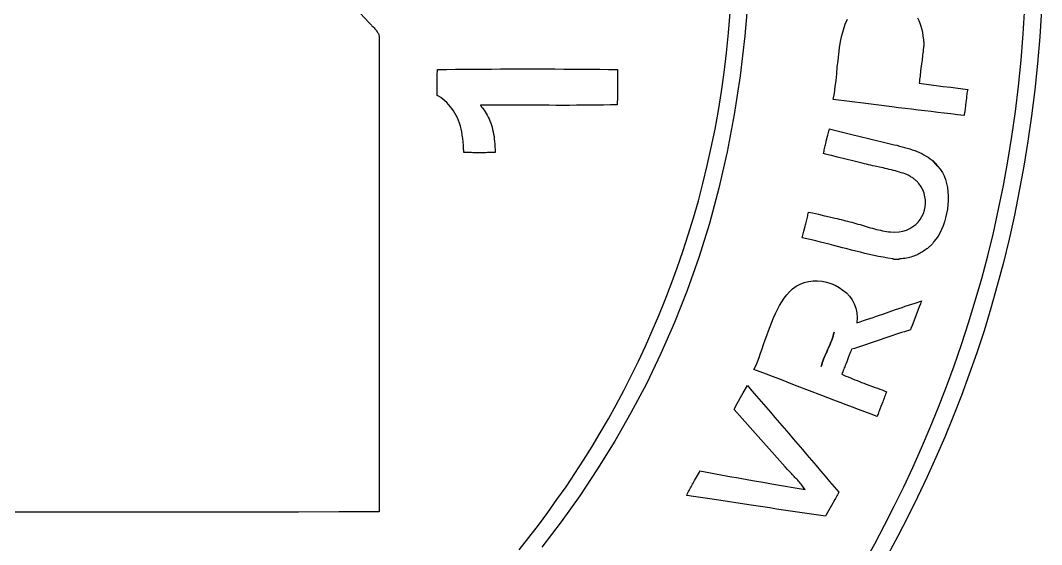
# Model space of a CAD drawing. Header units: metres. Extents: x -185 to 1201, y -340 to 309.
# Drawn here: x 896.98 to 909.97, y 57.62 to 64.29 of the extents above; entities that cross this region are included whole.
import ezdxf

# ---------------------------------------------------------------- set-up
doc = ezdxf.new("R2010")
doc.units = ezdxf.units.M

msp = doc.modelspace()

# ---------------------------------------------------------------- linework, layer by layer
for p, q in [((906.239, 64.6215), (906.196, 64.0963)), ((909.735, 64.1219), (909.755, 64.4634)), ((909.97, 64.4286), (909.947, 64.0827)), ((901.307, 64.3814), (901.413, 64.2649)), ((905.989, 64.134), (906.009, 64.392)), ((907.473, 64.2432), (907.501, 64.3071)), ((908.39, 64.3258), (908.407, 64.2923)), ((901.413, 64.2649), (901.445, 64.233)), ((901.445, 64.233), (901.453, 64.2241)), ((901.453, 64.2241), (901.462, 64.215)), ((901.462, 64.215), (901.471, 64.2057)), ((901.471, 64.2057), (901.479, 64.1962)), ((901.479, 64.1962), (901.488, 64.1867)), ((901.488, 64.1867), (901.496, 64.1771)), ((901.496, 64.1771), (901.504, 64.1676)), ((901.504, 64.1676), (901.511, 64.1581)), ((907.43, 64.1015), (907.449, 64.1744)), ((907.449, 64.1744), (907.473, 64.2432)), ((908.407, 64.2923), (908.423, 64.2566)), ((908.423, 64.2566), (908.435, 64.2188)), ((908.435, 64.2188), (908.446, 64.1789)), ((908.446, 64.1789), (908.455, 64.1368)), ((901.511, 64.1581), (901.518, 64.1487)), ((901.518, 64.1487), (901.525, 64.1395)), ((901.525, 64.1395), (901.53, 64.1304)), ((901.53, 64.1304), (901.535, 64.1217)), ((901.535, 64.1217), (901.539, 64.1133)), ((901.539, 64.1133), (901.542, 64.1052)), ((901.542, 64.1052), (901.544, 64.0976)), ((901.544, 64.0976), (901.544, 64.0904)), ((901.544, 64.0904), (901.544, 58.0363)), ((905.963, 63.8804), (905.989, 64.134)), ((906.196, 64.0963), (906.136, 63.5876)), ((907.414, 64.025), (907.43, 64.1015)), ((908.455, 64.1368), (908.461, 64.0925)), ((908.461, 64.0925), (908.466, 64.0462)), ((908.466, 64.0462), (908.467, 64.0429)), ((908.467, 64.0429), (908.468, 64.039)), ((908.468, 64.039), (908.469, 64.0346)), ((909.709, 63.7861), (909.735, 64.1219)), ((909.947, 64.0827), (909.918, 63.7424)), ((907.39, 63.8641), (907.401, 63.9456)), ((907.401, 63.9456), (907.414, 64.025)), ((908.464, 63.9205), (908.462, 63.8976)), ((908.466, 63.9437), (908.464, 63.9205)), ((908.467, 63.9484), (908.466, 63.9451)), ((908.466, 63.9451), (908.466, 63.9437)), ((908.468, 63.9523), (908.467, 63.9484)), ((908.469, 63.9566), (908.468, 63.9523)), ((908.469, 64.0346), (908.47, 64.0299)), ((908.47, 63.9614), (908.469, 63.9566)), ((908.47, 64.0299), (908.471, 64.0247)), ((908.471, 63.9666), (908.47, 63.9614)), ((908.471, 64.0247), (908.471, 64.0193)), ((908.471, 64.0193), (908.472, 64.0136)), ((908.472, 63.9777), (908.471, 63.972)), ((908.471, 63.972), (908.471, 63.9666)), ((908.472, 64.0136), (908.472, 64.0077)), ((908.472, 64.0077), (908.472, 64.0017)), ((908.472, 64.0017), (908.472, 63.9956)), ((908.472, 63.9956), (908.472, 63.9896)), ((908.472, 63.9896), (908.472, 63.9836)), ((908.472, 63.9836), (908.472, 63.9777)), ((905.933, 63.6309), (905.963, 63.8804)), ((907.372, 63.6969), (907.381, 63.7809)), ((907.381, 63.7809), (907.39, 63.8641)), ((908.45, 63.785), (908.447, 63.7628)), ((908.452, 63.8073), (908.45, 63.785)), ((908.455, 63.8297), (908.452, 63.8073)), ((908.457, 63.8522), (908.455, 63.8297)), ((908.46, 63.8748), (908.457, 63.8522)), ((908.462, 63.8976), (908.46, 63.8748)), ((909.676, 63.4561), (909.709, 63.7861)), ((902.285, 63.6376), (902.286, 63.653)), ((902.286, 63.653), (902.288, 63.668)), ((902.288, 63.668), (902.401, 63.6693)), ((902.401, 63.6693), (902.514, 63.6704)), ((902.514, 63.6704), (902.628, 63.6714)), ((902.628, 63.6714), (902.742, 63.6723)), ((902.742, 63.6723), (902.857, 63.673)), ((902.857, 63.673), (902.971, 63.6736)), ((902.971, 63.6736), (903.086, 63.6741)), ((903.086, 63.6741), (903.201, 63.6745)), ((903.201, 63.6745), (903.317, 63.6747)), ((903.317, 63.6747), (903.432, 63.6747)), ((903.432, 63.6747), (903.547, 63.6747)), ((903.547, 63.6747), (903.663, 63.6745)), ((903.663, 63.6745), (903.778, 63.6741)), ((903.778, 63.6741), (903.893, 63.6736)), ((903.893, 63.6736), (904.007, 63.673)), ((904.007, 63.673), (904.122, 63.6723)), ((904.122, 63.6723), (904.236, 63.6714)), ((904.236, 63.6714), (904.35, 63.6704)), ((904.35, 63.6704), (904.463, 63.6693)), ((904.463, 63.6693), (904.576, 63.668)), ((904.576, 63.668), (904.575, 63.6456)), ((907.364, 63.6125), (907.372, 63.6969)), ((908.432, 63.6517), (908.429, 63.6294)), ((908.444, 63.7405), (908.432, 63.6517)), ((908.447, 63.7628), (908.444, 63.7405)), ((909.918, 63.7424), (909.883, 63.4076)), ((902.28, 63.5398), (902.281, 63.5566)), ((902.28, 63.5228), (902.28, 63.5398)), ((902.281, 63.5058), (902.28, 63.5228)), ((902.281, 63.5732), (902.282, 63.5897)), ((902.281, 63.5566), (902.281, 63.5732)), ((902.282, 63.6059), (902.283, 63.6219)), ((902.282, 63.5897), (902.282, 63.6059)), ((902.283, 63.6219), (902.285, 63.6376)), ((904.575, 63.6456), (904.575, 63.6229)), ((904.575, 63.6229), (904.575, 63.6001)), ((904.575, 63.6001), (904.575, 63.5772)), ((904.575, 63.5772), (904.575, 63.5542)), ((904.575, 63.5542), (904.575, 63.5311)), ((904.575, 63.5311), (904.576, 63.4387)), ((905.898, 63.3856), (905.933, 63.6309)), ((906.136, 63.5876), (906.061, 63.095)), ((907.346, 63.4457), (907.356, 63.5286)), ((907.356, 63.5286), (907.364, 63.6125)), ((908.419, 63.5391), (908.416, 63.5162)), ((908.421, 63.5619), (908.419, 63.5391)), ((908.424, 63.5845), (908.421, 63.5619)), ((908.427, 63.607), (908.424, 63.5845)), ((908.429, 63.6294), (908.427, 63.607)), ((902.281, 63.4887), (902.281, 63.5058)), ((902.281, 63.4371), (902.281, 63.4887)), ((902.282, 63.4199), (902.281, 63.4371)), ((902.282, 63.4028), (902.282, 63.4199)), ((902.282, 63.3858), (902.282, 63.4028)), ((904.576, 63.4387), (904.577, 63.4158)), ((904.577, 63.4158), (904.577, 63.3929)), ((904.577, 63.3929), (904.577, 63.3702)), ((907.335, 63.3645), (907.346, 63.4457)), ((908.416, 63.5162), (908.414, 63.493)), ((908.414, 63.493), (908.444, 63.4885)), ((908.444, 63.4885), (908.474, 63.484)), ((908.474, 63.484), (908.505, 63.4797)), ((908.505, 63.4797), (908.535, 63.4756)), ((908.535, 63.4756), (908.566, 63.4715)), ((908.566, 63.4715), (908.597, 63.4675)), ((908.597, 63.4675), (908.628, 63.4637)), ((908.628, 63.4637), (908.658, 63.4598)), ((908.658, 63.4598), (908.689, 63.4561)), ((908.689, 63.4561), (908.72, 63.4524)), ((908.72, 63.4524), (908.814, 63.4413)), ((908.814, 63.4413), (908.876, 63.4339)), ((908.876, 63.4339), (908.906, 63.4302)), ((908.906, 63.4302), (908.937, 63.4263)), ((908.937, 63.4263), (908.968, 63.4225)), ((908.968, 63.4225), (908.999, 63.4185)), ((908.999, 63.4185), (909.03, 63.4145)), ((909.027, 63.3986), (909.024, 63.3826)), ((909.03, 63.4145), (909.027, 63.3986)), ((909.637, 63.1317), (909.676, 63.4561)), ((909.883, 63.4076), (909.843, 63.0782)), ((902.281, 63.3521), (902.282, 63.3689)), ((902.281, 63.3355), (902.281, 63.3521)), ((902.282, 63.3354), (902.281, 63.3355)), ((902.282, 63.3689), (902.282, 63.3858)), ((902.283, 63.3353), (902.282, 63.3354)), ((902.284, 63.3351), (902.283, 63.3353)), ((902.285, 63.3349), (902.284, 63.3351)), ((902.286, 63.3346), (902.285, 63.3349)), ((902.287, 63.3339), (902.286, 63.3346)), ((902.291, 63.3318), (902.287, 63.3339)), ((902.293, 63.331), (902.291, 63.3318)), ((902.294, 63.3307), (902.293, 63.331)), ((902.295, 63.3304), (902.294, 63.3307)), ((902.296, 63.3302), (902.295, 63.3304)), ((902.297, 63.33), (902.296, 63.3302)), ((902.298, 63.3299), (902.297, 63.33)), ((902.299, 63.3298), (902.298, 63.3299)), ((902.327, 63.3107), (902.299, 63.3298)), ((902.354, 63.2905), (902.327, 63.3107)), ((902.38, 63.269), (902.354, 63.2905)), ((902.404, 63.2462), (902.38, 63.269)), ((904.573, 63.2599), (904.572, 63.2387)), ((904.575, 63.2815), (904.573, 63.2599)), ((904.576, 63.3254), (904.575, 63.3033)), ((904.575, 63.3033), (904.575, 63.2815)), ((904.577, 63.3702), (904.576, 63.3477)), ((904.576, 63.3477), (904.576, 63.3254)), ((905.859, 63.1443), (905.898, 63.3856)), ((907.321, 63.2856), (907.335, 63.3645)), ((907.735, 63.2334), (907.321, 63.2856)), ((909.011, 63.2827), (909.003, 63.2147)), ((909.013, 63.2997), (909.011, 63.2827)), ((909.015, 63.3165), (909.013, 63.2997)), ((909.017, 63.3332), (909.015, 63.3165)), ((909.019, 63.3498), (909.017, 63.3332)), ((909.021, 63.3663), (909.019, 63.3498)), ((909.024, 63.3826), (909.021, 63.3663)), ((902.427, 63.2223), (902.404, 63.2462)), ((902.449, 63.197), (902.427, 63.2223)), ((902.47, 63.1705), (902.449, 63.197)), ((902.489, 63.1427), (902.47, 63.1705)), ((902.507, 63.1136), (902.489, 63.1427)), ((902.921, 63.2127), (902.834, 63.2122)), ((902.834, 63.2122), (902.835, 63.2101)), ((902.835, 63.2101), (902.836, 63.2079)), ((902.836, 63.2079), (902.837, 63.2058)), ((902.837, 63.2058), (902.838, 63.2037)), ((902.838, 63.2037), (902.839, 63.2016)), ((902.839, 63.2016), (902.84, 63.1996)), ((902.84, 63.1996), (902.841, 63.1976)), ((902.841, 63.1976), (902.842, 63.1957)), ((902.842, 63.1957), (902.844, 63.1938)), ((902.844, 63.1938), (902.845, 63.192)), ((902.845, 63.192), (902.847, 63.1902)), ((902.847, 63.1902), (902.848, 63.1885)), ((902.848, 63.1885), (902.85, 63.1869)), ((902.85, 63.1869), (902.851, 63.1853)), ((902.851, 63.1853), (902.853, 63.1838)), ((902.853, 63.1838), (902.855, 63.1824)), ((902.855, 63.1824), (902.857, 63.181)), ((902.857, 63.181), (902.859, 63.1797)), ((902.859, 63.1797), (902.861, 63.1785)), ((902.861, 63.1785), (902.863, 63.1774)), ((902.863, 63.1774), (902.863, 63.1718)), ((902.863, 63.1718), (902.878, 63.1515)), ((902.878, 63.1515), (902.893, 63.1304)), ((902.893, 63.1304), (902.907, 63.1085)), ((903.007, 63.213), (902.921, 63.2127)), ((903.095, 63.213), (903.007, 63.213)), ((903.182, 63.213), (903.095, 63.213)), ((903.269, 63.2129), (903.182, 63.213)), ((903.356, 63.2126), (903.269, 63.2129)), ((903.618, 63.2118), (903.356, 63.2126)), ((903.706, 63.2115), (903.618, 63.2118)), ((903.793, 63.2114), (903.706, 63.2115)), ((903.88, 63.2113), (903.793, 63.2114)), ((903.967, 63.2113), (903.88, 63.2113)), ((904.054, 63.2116), (903.967, 63.2113)), ((904.14, 63.212), (904.054, 63.2116)), ((904.227, 63.2126), (904.14, 63.212)), ((904.313, 63.2135), (904.227, 63.2126)), ((904.399, 63.2146), (904.313, 63.2135)), ((904.485, 63.2161), (904.399, 63.2146)), ((904.57, 63.2179), (904.485, 63.2161)), ((904.572, 63.2387), (904.57, 63.2179)), ((905.816, 62.907), (905.859, 63.1443)), ((907.901, 63.2126), (907.735, 63.2334)), ((908.067, 63.1919), (907.901, 63.2126)), ((908.15, 63.1817), (908.067, 63.1919)), ((908.233, 63.1714), (908.15, 63.1817)), ((908.316, 63.1612), (908.233, 63.1714)), ((908.4, 63.1511), (908.316, 63.1612)), ((908.483, 63.141), (908.4, 63.1511)), ((908.566, 63.131), (908.483, 63.141)), ((908.649, 63.121), (908.566, 63.131)), ((908.992, 63.1307), (908.989, 63.1143)), ((908.994, 63.1473), (908.992, 63.1307)), ((908.996, 63.164), (908.994, 63.1473)), ((908.999, 63.1808), (908.996, 63.164)), ((909.001, 63.1977), (908.999, 63.1808)), ((909.003, 63.2147), (909.001, 63.1977)), ((909.592, 62.8127), (909.637, 63.1317)), ((902.524, 63.0832), (902.507, 63.1136)), ((902.539, 63.0515), (902.524, 63.0832)), ((902.553, 63.0184), (902.539, 63.0515)), ((902.565, 62.9839), (902.553, 63.0184)), ((902.907, 63.1085), (902.92, 63.0857)), ((902.92, 63.0857), (902.932, 63.062)), ((902.932, 63.062), (902.943, 63.0376)), ((902.943, 63.0376), (902.953, 63.0123)), ((902.953, 63.0123), (902.963, 62.9863)), ((906.061, 63.095), (905.97, 62.6178)), ((908.733, 63.1111), (908.649, 63.121)), ((908.816, 63.1013), (908.733, 63.1111)), ((908.9, 63.0916), (908.816, 63.1013)), ((908.984, 63.0819), (908.9, 63.0916)), ((908.987, 63.098), (908.984, 63.0819)), ((908.989, 63.1143), (908.987, 63.098)), ((909.843, 63.0782), (909.796, 62.7541)), ((902.577, 62.9481), (902.565, 62.9839)), ((902.587, 62.9109), (902.577, 62.9481)), ((902.595, 62.8722), (902.587, 62.9109)), ((902.602, 62.8322), (902.595, 62.8722)), ((902.963, 62.9863), (902.972, 62.9594)), ((902.972, 62.9594), (902.98, 62.9317)), ((902.98, 62.9317), (902.987, 62.9033)), ((902.987, 62.9033), (902.994, 62.874)), ((902.994, 62.874), (903, 62.844)), ((905.769, 62.6736), (905.816, 62.907)), ((907.261, 62.8647), (907.264, 62.8805)), ((907.264, 62.8805), (907.268, 62.8965)), ((907.268, 62.8965), (907.271, 62.9126)), ((907.271, 62.9126), (907.304, 62.9041)), ((907.304, 62.9041), (907.338, 62.8956)), ((907.338, 62.8956), (907.371, 62.8872)), ((907.371, 62.8872), (907.405, 62.8788)), ((907.405, 62.8788), (907.439, 62.8705)), ((907.439, 62.8705), (907.507, 62.8538)), ((902.608, 62.7907), (902.602, 62.8322)), ((902.612, 62.7477), (902.608, 62.7907)), ((902.615, 62.7033), (902.612, 62.7477)), ((903, 62.844), (903.005, 62.8132)), ((903.005, 62.8132), (903.009, 62.7817)), ((903.009, 62.7817), (903.013, 62.7494)), ((903.013, 62.7494), (903.015, 62.7164)), ((907.224, 62.7252), (907.228, 62.7407)), ((907.228, 62.7407), (907.232, 62.7561)), ((907.232, 62.7561), (907.249, 62.8179)), ((907.249, 62.8179), (907.253, 62.8334)), ((907.253, 62.8334), (907.257, 62.849)), ((907.257, 62.849), (907.261, 62.8647)), ((907.507, 62.8538), (907.541, 62.8455)), ((907.541, 62.8455), (907.68, 62.8122)), ((907.68, 62.8122), (907.75, 62.7954)), ((907.75, 62.7954), (907.82, 62.7784)), ((907.82, 62.7784), (907.854, 62.7699)), ((907.854, 62.7699), (907.889, 62.7612)), ((907.889, 62.7612), (907.924, 62.7525)), ((907.924, 62.7525), (907.958, 62.7437)), ((907.958, 62.7437), (907.992, 62.7353)), ((909.542, 62.4991), (909.592, 62.8127)), ((909.796, 62.7541), (909.744, 62.4353)), ((902.616, 62.7004), (902.615, 62.7033)), ((902.615, 62.6802), (902.616, 62.6873)), ((902.615, 62.673), (902.615, 62.6802)), ((902.615, 62.6694), (902.615, 62.673)), ((902.615, 62.6659), (902.615, 62.6694)), ((902.615, 62.6626), (902.615, 62.6659)), ((902.615, 62.6593), (902.615, 62.6626)), ((902.615, 62.6562), (902.615, 62.6593)), ((902.615, 62.6533), (902.615, 62.6562)), ((902.616, 62.6506), (902.615, 62.6533)), ((902.616, 62.6974), (902.616, 62.7004)), ((902.616, 62.6942), (902.616, 62.6974)), ((902.616, 62.6908), (902.616, 62.6942)), ((902.616, 62.6873), (902.616, 62.6908)), ((902.617, 62.6481), (902.616, 62.6506)), ((902.618, 62.646), (902.617, 62.6481)), ((902.619, 62.6441), (902.618, 62.646)), ((902.621, 62.6426), (902.619, 62.6441)), ((902.621, 62.613), (902.621, 62.6426)), ((902.639, 62.612), (902.621, 62.613)), ((902.658, 62.6111), (902.639, 62.612)), ((902.677, 62.6103), (902.658, 62.6111)), ((902.697, 62.6096), (902.677, 62.6103)), ((902.717, 62.609), (902.697, 62.6096)), ((902.737, 62.6085), (902.717, 62.609)), ((902.758, 62.6082), (902.737, 62.6085)), ((902.778, 62.6079), (902.758, 62.6082)), ((902.799, 62.6077), (902.778, 62.6079)), ((902.82, 62.6077), (902.799, 62.6077)), ((902.841, 62.6077), (902.82, 62.6077)), ((902.862, 62.6079), (902.841, 62.6077)), ((902.883, 62.6082), (902.862, 62.6079)), ((902.903, 62.6085), (902.883, 62.6082)), ((902.924, 62.609), (902.903, 62.6085)), ((902.944, 62.6096), (902.924, 62.609)), ((902.963, 62.6103), (902.944, 62.6096)), ((902.982, 62.6111), (902.963, 62.6103)), ((903.001, 62.612), (902.982, 62.6111)), ((903.019, 62.613), (903.001, 62.612)), ((903.015, 62.7164), (903.017, 62.6827)), ((903.017, 62.6827), (903.019, 62.6482)), ((903.019, 62.6482), (903.019, 62.613)), ((905.718, 62.4439), (905.769, 62.6736)), ((905.97, 62.6178), (905.864, 62.1555)), ((907.198, 62.5965), (907.2, 62.6133)), ((907.2, 62.6133), (907.203, 62.6298)), ((907.203, 62.6298), (907.206, 62.6461)), ((907.206, 62.6461), (907.209, 62.6622)), ((907.209, 62.6622), (907.213, 62.6781)), ((907.213, 62.6781), (907.217, 62.6939)), ((907.217, 62.6939), (907.22, 62.7096)), ((907.22, 62.7096), (907.224, 62.7252)), ((907.992, 62.7353), (908.026, 62.727)), ((908.026, 62.727), (908.094, 62.7105)), ((908.094, 62.7105), (908.128, 62.7022)), ((908.128, 62.7022), (908.162, 62.6936)), ((908.162, 62.6936), (908.195, 62.6849)), ((908.195, 62.6849), (908.228, 62.6758)), ((908.228, 62.6758), (908.261, 62.6662)), ((908.261, 62.6662), (908.293, 62.6562)), ((908.293, 62.6562), (908.325, 62.6457)), ((908.325, 62.6457), (908.356, 62.6345)), ((908.356, 62.6345), (908.386, 62.6226)), ((908.386, 62.6226), (908.416, 62.6098)), ((908.416, 62.6098), (908.445, 62.5962)), ((907.223, 62.5904), (907.198, 62.5965)), ((907.274, 62.578), (907.223, 62.5904)), ((907.299, 62.5717), (907.274, 62.578)), ((907.376, 62.5525), (907.299, 62.5717)), ((907.585, 62.5003), (907.376, 62.5525)), ((907.637, 62.4874), (907.585, 62.5003)), ((907.69, 62.4745), (907.637, 62.4874)), ((908.445, 62.5962), (908.474, 62.5817)), ((908.474, 62.5817), (908.501, 62.5661)), ((908.501, 62.5661), (908.528, 62.5494)), ((908.528, 62.5494), (908.553, 62.5315)), ((908.553, 62.5315), (908.578, 62.5123)), ((908.578, 62.5123), (908.586, 62.5056)), ((908.629, 62.4567), (908.578, 62.5123)), ((908.578, 62.5123), (908.581, 62.5082)), ((908.581, 62.5082), (908.592, 62.4959)), ((908.586, 62.5056), (908.59, 62.5022)), ((908.59, 62.5022), (908.594, 62.4988)), ((908.592, 62.4959), (908.603, 62.4838)), ((908.594, 62.4988), (908.598, 62.4953)), ((908.598, 62.4953), (908.602, 62.4917)), ((908.602, 62.4917), (908.606, 62.4881)), ((908.603, 62.4838), (908.614, 62.4719)), ((908.606, 62.4881), (908.61, 62.4844)), ((908.61, 62.4844), (908.613, 62.4807)), ((908.613, 62.4807), (908.617, 62.4769)), ((909.485, 62.1906), (909.542, 62.4991)), ((905.663, 62.218), (905.718, 62.4439)), ((907.716, 62.4681), (907.69, 62.4745)), ((907.742, 62.4616), (907.716, 62.4681)), ((907.769, 62.4553), (907.742, 62.4616)), ((907.795, 62.4492), (907.769, 62.4553)), ((907.822, 62.4432), (907.795, 62.4492)), ((907.848, 62.4373), (907.822, 62.4432)), ((907.928, 62.4199), (907.848, 62.4373)), ((907.954, 62.4141), (907.928, 62.4199)), ((907.981, 62.4082), (907.954, 62.4141)), ((908.007, 62.4022), (907.981, 62.4082)), ((908.033, 62.396), (908.007, 62.4022)), ((908.059, 62.3897), (908.033, 62.396)), ((908.085, 62.3832), (908.059, 62.3897)), ((908.11, 62.3764), (908.085, 62.3832)), ((908.135, 62.3693), (908.11, 62.3764)), ((908.161, 62.3619), (908.135, 62.3693)), ((908.185, 62.3541), (908.161, 62.3619)), ((908.21, 62.3459), (908.185, 62.3541)), ((908.614, 62.4719), (908.651, 62.4333)), ((908.617, 62.4769), (908.621, 62.473)), ((908.621, 62.473), (908.624, 62.469)), ((908.624, 62.469), (908.628, 62.4649)), ((908.628, 62.4649), (908.632, 62.4607)), ((908.644, 62.441), (908.629, 62.4567)), ((908.632, 62.4607), (908.635, 62.4564)), ((908.635, 62.4564), (908.638, 62.452)), ((908.638, 62.452), (908.642, 62.4475)), ((908.642, 62.4475), (908.645, 62.4429)), ((908.651, 62.4333), (908.644, 62.441)), ((908.645, 62.4429), (908.648, 62.4382)), ((908.648, 62.4382), (908.651, 62.4333)), ((908.651, 62.4333), (908.682, 62.3976)), ((908.682, 62.3976), (908.708, 62.3577)), ((908.708, 62.3577), (908.73, 62.314)), ((909.744, 62.4353), (909.687, 62.1215)), ((905.604, 61.9958), (905.663, 62.218)), ((908.234, 62.3373), (908.21, 62.3459)), ((908.244, 62.3336), (908.234, 62.3373)), ((908.254, 62.3296), (908.244, 62.3336)), ((908.264, 62.3252), (908.254, 62.3296)), ((908.274, 62.3205), (908.264, 62.3252)), ((908.284, 62.3154), (908.274, 62.3205)), ((908.294, 62.3102), (908.284, 62.3154)), ((908.304, 62.3046), (908.294, 62.3102)), ((908.313, 62.2987), (908.304, 62.3046)), ((908.323, 62.2927), (908.313, 62.2987)), ((908.332, 62.2864), (908.323, 62.2927)), ((908.341, 62.2799), (908.332, 62.2864)), ((908.35, 62.2732), (908.341, 62.2799)), ((908.358, 62.2663), (908.35, 62.2732)), ((908.367, 62.2593), (908.358, 62.2663)), ((908.375, 62.2521), (908.367, 62.2593)), ((908.382, 62.2448), (908.375, 62.2521)), ((908.39, 62.2374), (908.382, 62.2448)), ((908.397, 62.2298), (908.39, 62.2374)), ((908.404, 62.2222), (908.397, 62.2298)), ((908.41, 62.2146), (908.404, 62.2222)), ((908.73, 62.314), (908.748, 62.267)), ((908.748, 62.267), (908.762, 62.2173)), ((905.864, 62.1555), (905.744, 61.7077)), ((908.437, 62.175), (908.41, 62.2146)), ((908.459, 62.1338), (908.437, 62.175)), ((908.475, 62.0914), (908.459, 62.1338)), ((908.486, 62.0482), (908.475, 62.0914)), ((908.762, 62.2173), (908.773, 62.1652)), ((908.773, 62.1652), (908.779, 62.1114)), ((908.779, 62.1114), (908.782, 62.0563)), ((909.424, 61.8873), (909.485, 62.1906)), ((909.687, 62.1215), (909.625, 61.8129)), ((905.542, 61.7771), (905.604, 61.9958)), ((908.492, 62.0047), (908.486, 62.0482)), ((908.489, 61.9182), (908.493, 61.9612)), ((908.493, 61.9612), (908.492, 62.0047)), ((908.782, 62.0004), (908.778, 61.9442)), ((908.782, 62.0563), (908.782, 62.0004)), ((906.998, 61.819), (907.002, 61.8356)), ((907.002, 61.8356), (907.005, 61.8524)), ((907.005, 61.8524), (907.055, 61.8413)), ((907.055, 61.8413), (907.131, 61.8241)), ((908.448, 61.7965), (908.466, 61.8354)), ((908.466, 61.8354), (908.48, 61.8761)), ((908.48, 61.8761), (908.489, 61.9182)), ((908.762, 61.833), (908.75, 61.7789)), ((908.772, 61.8883), (908.762, 61.833)), ((908.778, 61.9442), (908.772, 61.8883)), ((909.357, 61.589), (909.424, 61.8873)), ((905.476, 61.5618), (905.542, 61.7771)), ((905.744, 61.7077), (905.609, 61.2738)), ((906.967, 61.6882), (906.972, 61.7044)), ((906.972, 61.7044), (906.976, 61.7207)), ((906.976, 61.7207), (906.98, 61.7369)), ((906.98, 61.7369), (906.984, 61.7532)), ((906.984, 61.7532), (906.988, 61.7696)), ((906.988, 61.7696), (906.991, 61.786)), ((906.991, 61.786), (906.995, 61.8024)), ((906.995, 61.8024), (906.998, 61.819)), ((907.131, 61.8241), (907.209, 61.8064)), ((907.209, 61.8064), (907.235, 61.8004)), ((907.235, 61.8004), (907.288, 61.7881)), ((907.288, 61.7881), (907.341, 61.7756)), ((907.341, 61.7756), (907.368, 61.7692)), ((907.368, 61.7692), (907.395, 61.7627)), ((907.395, 61.7627), (907.422, 61.7561)), ((907.422, 61.7561), (907.449, 61.7495)), ((907.449, 61.7495), (907.476, 61.7428)), ((907.476, 61.7428), (907.503, 61.736)), ((907.503, 61.736), (907.53, 61.7292)), ((907.53, 61.7292), (907.556, 61.7224)), ((907.556, 61.7224), (907.582, 61.7153)), ((907.582, 61.7153), (907.608, 61.708)), ((907.608, 61.708), (907.634, 61.7004)), ((907.634, 61.7004), (907.661, 61.6927)), ((908.369, 61.6946), (908.399, 61.7256)), ((908.399, 61.7256), (908.426, 61.7598)), ((908.426, 61.7598), (908.448, 61.7965)), ((908.735, 61.7265), (908.718, 61.6763)), ((908.75, 61.7789), (908.735, 61.7265)), ((909.625, 61.8129), (909.557, 61.5092)), ((906.934, 61.5584), (906.938, 61.5747)), ((906.938, 61.5747), (906.942, 61.591)), ((906.942, 61.591), (906.946, 61.6073)), ((906.946, 61.6073), (906.963, 61.672)), ((906.963, 61.672), (906.967, 61.6882)), ((907.661, 61.6927), (907.739, 61.6691)), ((907.739, 61.6691), (907.765, 61.6614)), ((907.765, 61.6614), (907.791, 61.6538)), ((907.791, 61.6538), (907.818, 61.6464)), ((907.818, 61.6464), (907.844, 61.6392)), ((907.844, 61.6392), (907.87, 61.6324)), ((907.87, 61.6324), (907.895, 61.626)), ((907.895, 61.626), (907.921, 61.62)), ((907.921, 61.62), (907.947, 61.6145)), ((907.947, 61.6145), (907.972, 61.6096)), ((907.972, 61.6096), (907.998, 61.6053)), ((907.998, 61.6053), (908.023, 61.6017)), ((908.023, 61.6017), (908.048, 61.5989)), ((908.048, 61.5989), (908.105, 61.5965)), ((908.105, 61.5965), (908.157, 61.6002)), ((908.157, 61.6002), (908.207, 61.6096)), ((908.207, 61.6096), (908.253, 61.6241)), ((908.253, 61.6241), (908.295, 61.6434)), ((908.295, 61.6434), (908.334, 61.6671)), ((908.334, 61.6671), (908.369, 61.6946)), ((908.676, 61.5845), (908.653, 61.5439)), ((908.698, 61.6288), (908.676, 61.5845)), ((908.718, 61.6763), (908.698, 61.6288)), ((909.285, 61.2955), (909.357, 61.589)), ((905.407, 61.35), (905.476, 61.5618)), ((906.926, 61.5255), (906.93, 61.542)), ((906.984, 61.5125), (906.926, 61.5255)), ((906.93, 61.542), (906.934, 61.5584)), ((907.042, 61.4991), (906.984, 61.5125)), ((907.099, 61.4853), (907.042, 61.4991)), ((907.156, 61.4712), (907.099, 61.4853)), ((907.213, 61.4568), (907.156, 61.4712)), ((907.269, 61.4423), (907.213, 61.4568)), ((907.326, 61.4276), (907.269, 61.4423)), ((908.573, 61.4398), (908.569, 61.4351)), ((908.577, 61.4446), (908.573, 61.4398)), ((908.582, 61.4495), (908.577, 61.4446)), ((908.585, 61.4545), (908.582, 61.4495)), ((908.589, 61.4596), (908.585, 61.4545)), ((908.593, 61.4648), (908.589, 61.4596)), ((908.596, 61.4702), (908.593, 61.4648)), ((908.6, 61.4756), (908.596, 61.4702)), ((908.627, 61.5074), (908.6, 61.4756)), ((908.653, 61.5439), (908.627, 61.5074)), ((909.557, 61.5092), (909.485, 61.2103)), ((905.335, 61.1414), (905.407, 61.35)), ((907.438, 61.3981), (907.326, 61.4276)), ((907.495, 61.3834), (907.438, 61.3981)), ((907.551, 61.3689), (907.495, 61.3834)), ((907.608, 61.3546), (907.551, 61.3689)), ((907.665, 61.3405), (907.608, 61.3546)), ((907.722, 61.3268), (907.665, 61.3405)), ((907.78, 61.3136), (907.722, 61.3268)), ((907.838, 61.3007), (907.78, 61.3136)), ((908.394, 61.3132), (908.378, 61.3057)), ((908.409, 61.3212), (908.394, 61.3132)), ((908.425, 61.3295), (908.409, 61.3212)), ((908.44, 61.3381), (908.425, 61.3295)), ((908.455, 61.3471), (908.44, 61.3381)), ((908.469, 61.3564), (908.455, 61.3471)), ((908.483, 61.3659), (908.469, 61.3564)), ((908.497, 61.3757), (908.483, 61.3659)), ((908.511, 61.3858), (908.497, 61.3757)), ((908.517, 61.3894), (908.511, 61.3858)), ((908.522, 61.3931), (908.517, 61.3894)), ((908.527, 61.3969), (908.522, 61.3931)), ((908.532, 61.4008), (908.527, 61.3969)), ((908.537, 61.4048), (908.532, 61.4008)), ((908.542, 61.4088), (908.537, 61.4048)), ((908.546, 61.413), (908.542, 61.4088)), ((908.551, 61.4172), (908.546, 61.413)), ((908.556, 61.4215), (908.551, 61.4172)), ((908.56, 61.4259), (908.556, 61.4215)), ((908.565, 61.4305), (908.56, 61.4259)), ((908.569, 61.4351), (908.565, 61.4305)), ((905.609, 61.2738), (905.462, 60.8533)), ((907.896, 61.2885), (907.838, 61.3007)), ((907.955, 61.2768), (907.896, 61.2885)), ((908.015, 61.2658), (907.955, 61.2768)), ((908.076, 61.2555), (908.015, 61.2658)), ((908.079, 61.2542), (908.076, 61.2555)), ((908.082, 61.2529), (908.079, 61.2542)), ((908.086, 61.2519), (908.082, 61.2529)), ((908.09, 61.251), (908.086, 61.2519)), ((908.095, 61.2502), (908.09, 61.251)), ((908.1, 61.2496), (908.095, 61.2502)), ((908.105, 61.2491), (908.1, 61.2496)), ((908.11, 61.2487), (908.105, 61.2491)), ((908.116, 61.2485), (908.11, 61.2487)), ((908.121, 61.2484), (908.116, 61.2485)), ((908.127, 61.2485), (908.121, 61.2484)), ((908.132, 61.2487), (908.127, 61.2485)), ((908.138, 61.2491), (908.132, 61.2487)), ((908.143, 61.2496), (908.138, 61.2491)), ((908.148, 61.2502), (908.143, 61.2496)), ((908.153, 61.251), (908.148, 61.2502)), ((908.157, 61.2519), (908.153, 61.251)), ((908.161, 61.2529), (908.157, 61.2519)), ((908.165, 61.2542), (908.161, 61.2529)), ((908.168, 61.2555), (908.165, 61.2542)), ((908.19, 61.2572), (908.168, 61.2555)), ((908.211, 61.2595), (908.19, 61.2572)), ((908.232, 61.2624), (908.211, 61.2595)), ((908.252, 61.266), (908.232, 61.2624)), ((908.271, 61.2701), (908.252, 61.266)), ((908.29, 61.2748), (908.271, 61.2701)), ((908.309, 61.28), (908.29, 61.2748)), ((908.327, 61.2857), (908.309, 61.28)), ((908.344, 61.2919), (908.327, 61.2857)), ((908.361, 61.2986), (908.344, 61.2919)), ((908.378, 61.3057), (908.361, 61.2986)), ((909.209, 61.0067), (909.285, 61.2955)), ((909.485, 61.2103), (909.407, 60.9163)), ((905.26, 60.9361), (905.335, 61.1414)), ((905.182, 60.7339), (905.26, 60.9361)), ((906.849, 60.9077), (906.899, 60.9351)), ((906.899, 60.9351), (906.952, 60.9555)), ((906.952, 60.9555), (907.007, 60.9691)), ((907.007, 60.9691), (907.063, 60.9762)), ((907.063, 60.9762), (907.121, 60.9769)), ((907.121, 60.9769), (907.178, 60.9714)), ((907.178, 60.9714), (907.235, 60.9601)), ((907.235, 60.9601), (907.291, 60.9431)), ((907.291, 60.9431), (907.344, 60.9206)), ((907.344, 60.9206), (907.395, 60.8929)), ((909.127, 60.7225), (909.209, 61.0067)), ((905.462, 60.8533), (905.301, 60.4457)), ((906.697, 60.7558), (906.729, 60.7982)), ((906.729, 60.7982), (906.765, 60.8374)), ((906.765, 60.8374), (906.802, 60.8731)), ((906.802, 60.8731), (906.849, 60.9077)), ((907.395, 60.8929), (907.443, 60.8601)), ((907.443, 60.8601), (907.487, 60.8225)), ((907.487, 60.8225), (907.526, 60.7803)), ((909.407, 60.9163), (909.325, 60.627)), ((905.102, 60.5348), (905.182, 60.7339)), ((906.61, 60.6128), (906.637, 60.6628)), ((906.637, 60.6628), (906.666, 60.7106)), ((906.666, 60.7106), (906.697, 60.7558)), ((907.526, 60.7803), (907.559, 60.7338)), ((907.559, 60.7338), (907.586, 60.6831)), ((907.586, 60.6831), (907.607, 60.6284)), ((908.236, 60.6525), (908.278, 60.6664)), ((908.278, 60.6664), (908.319, 60.6801)), ((908.319, 60.6801), (908.36, 60.6938)), ((908.36, 60.6938), (908.402, 60.7073)), ((908.402, 60.7073), (908.444, 60.7207)), ((908.429, 60.6842), (908.415, 60.6477)), ((908.436, 60.7025), (908.429, 60.6842)), ((908.444, 60.7207), (908.436, 60.7025)), ((909.042, 60.4429), (909.127, 60.7225)), ((905.018, 60.3387), (905.102, 60.5348)), ((906.561, 60.5072), (906.585, 60.5608)), ((906.585, 60.5608), (906.61, 60.6128)), ((907.607, 60.6284), (907.62, 60.5701)), ((907.62, 60.5701), (907.625, 60.5083)), ((907.869, 60.5254), (907.91, 60.5395)), ((907.91, 60.5395), (907.95, 60.5536)), ((907.95, 60.5536), (908.114, 60.6103)), ((908.114, 60.6103), (908.154, 60.6244)), ((908.154, 60.6244), (908.195, 60.6385)), ((908.195, 60.6385), (908.236, 60.6525)), ((908.401, 60.611), (908.345, 60.4639)), ((908.415, 60.6477), (908.401, 60.611)), ((909.325, 60.627), (909.238, 60.3423)), ((905.301, 60.4457), (905.128, 60.0504)), ((906.516, 60.3962), (906.538, 60.4522)), ((906.538, 60.4522), (906.561, 60.5072)), ((907.625, 60.5083), (907.62, 60.4432)), ((907.62, 60.4432), (907.662, 60.4565)), ((907.662, 60.4565), (907.704, 60.47)), ((907.704, 60.47), (907.745, 60.4837)), ((907.745, 60.4837), (907.787, 60.4975)), ((907.787, 60.4975), (907.828, 60.5114)), ((907.828, 60.5114), (907.869, 60.5254)), ((908.323, 60.4086), (908.309, 60.3717)), ((908.345, 60.4639), (908.323, 60.4086)), ((908.952, 60.1675), (909.042, 60.4429)), ((904.932, 60.1454), (905.018, 60.3387)), ((906.455, 60.225), (906.475, 60.2823)), ((906.475, 60.2823), (906.495, 60.3394)), ((906.495, 60.3394), (906.516, 60.3962)), ((907.318, 60.273), (907.31, 60.2475)), ((907.31, 60.2472), (907.318, 60.2728)), ((907.325, 60.2988), (907.318, 60.273)), ((907.318, 60.2728), (907.325, 60.2986)), ((907.325, 60.2986), (907.33, 60.3247)), ((907.33, 60.3247), (907.325, 60.2988)), ((908.076, 60.2798), (908.039, 60.2672)), ((908.114, 60.2923), (908.076, 60.2798)), ((908.151, 60.3047), (908.114, 60.2923)), ((908.189, 60.3171), (908.151, 60.3047)), ((908.226, 60.3293), (908.189, 60.3171)), ((908.264, 60.3414), (908.226, 60.3293)), ((908.302, 60.3533), (908.264, 60.3414)), ((908.309, 60.3717), (908.302, 60.3533)), ((909.238, 60.3423), (909.147, 60.0622)), ((904.843, 59.9547), (904.932, 60.1454)), ((906.416, 60.1113), (906.435, 60.1679)), ((906.435, 60.1679), (906.455, 60.225)), ((907.271, 60.1474), (907.26, 60.1228)), ((907.26, 60.1221), (907.271, 60.1468)), ((907.281, 60.1721), (907.271, 60.1474)), ((907.271, 60.1468), (907.281, 60.1716)), ((907.291, 60.197), (907.281, 60.1721)), ((907.281, 60.1716), (907.291, 60.1966)), ((907.301, 60.2222), (907.291, 60.197)), ((907.291, 60.1966), (907.301, 60.2218)), ((907.31, 60.2475), (907.301, 60.2222)), ((907.301, 60.2218), (907.31, 60.2472)), ((907.666, 60.1412), (907.628, 60.129)), ((907.703, 60.1535), (907.666, 60.1412)), ((907.741, 60.166), (907.703, 60.1535)), ((907.778, 60.1785), (907.741, 60.166)), ((907.815, 60.1911), (907.778, 60.1785)), ((907.89, 60.2164), (907.815, 60.1911)), ((908.002, 60.2545), (907.89, 60.2164)), ((908.039, 60.2672), (908.002, 60.2545)), ((908.857, 59.8964), (908.952, 60.1675)), ((905.128, 60.0504), (904.943, 59.6669)), ((906.376, 60.0007), (906.396, 60.0555)), ((906.396, 60.0555), (906.416, 60.1113)), ((907.216, 60.0265), (907.206, 60.0028)), ((907.206, 60.002), (907.216, 60.0256)), ((907.227, 60.0503), (907.216, 60.0265)), ((907.216, 60.0256), (907.227, 60.0495)), ((907.238, 60.0743), (907.227, 60.0503)), ((907.227, 60.0495), (907.238, 60.0735)), ((907.249, 60.0985), (907.238, 60.0743)), ((907.238, 60.0735), (907.249, 60.0977)), ((907.26, 60.1228), (907.249, 60.0985)), ((907.249, 60.0977), (907.26, 60.1221)), ((907.515, 60.011), (907.491, 59.9472)), ((907.527, 60.0426), (907.515, 60.011)), ((907.534, 60.0583), (907.527, 60.0426)), ((907.54, 60.074), (907.534, 60.0583)), ((907.546, 60.0895), (907.54, 60.074)), ((907.552, 60.105), (907.546, 60.0895)), ((907.59, 60.1169), (907.552, 60.105)), ((907.628, 60.129), (907.59, 60.1169)), ((909.147, 60.0622), (909.051, 59.7865)), ((904.751, 59.7668), (904.843, 59.9547)), ((906.312, 59.8463), (906.334, 59.8958)), ((906.334, 59.8958), (906.355, 59.9474)), ((906.355, 59.9474), (906.376, 60.0007)), ((907.174, 59.9096), (907.168, 59.8867)), ((907.168, 59.8867), (907.174, 59.9094)), ((907.18, 59.9327), (907.174, 59.9096)), ((907.174, 59.9094), (907.18, 59.9323)), ((907.188, 59.9559), (907.18, 59.9327)), ((907.18, 59.9323), (907.188, 59.9553)), ((907.197, 59.9793), (907.188, 59.9559)), ((907.188, 59.9553), (907.197, 59.9786)), ((907.206, 60.0028), (907.197, 59.9793)), ((907.197, 59.9786), (907.206, 60.002)), ((907.467, 59.8834), (907.46, 59.8675)), ((907.473, 59.8993), (907.467, 59.8834)), ((907.479, 59.9152), (907.473, 59.8993)), ((907.491, 59.9472), (907.479, 59.9152)), ((908.759, 59.6295), (908.857, 59.8964)), ((904.657, 59.5815), (904.751, 59.7668)), ((906.391, 59.8167), (906.312, 59.8463)), ((906.469, 59.787), (906.391, 59.8167)), ((906.548, 59.7572), (906.469, 59.787)), ((906.626, 59.7273), (906.548, 59.7572)), ((907.434, 59.8048), (907.428, 59.7894)), ((907.428, 59.7894), (907.455, 59.7768)), ((907.441, 59.8203), (907.434, 59.8048)), ((907.448, 59.836), (907.441, 59.8203)), ((907.454, 59.8517), (907.448, 59.836)), ((907.46, 59.8675), (907.454, 59.8517)), ((907.455, 59.7768), (907.482, 59.7645)), ((907.482, 59.7645), (907.51, 59.7525)), ((907.51, 59.7525), (907.538, 59.7407)), ((909.051, 59.7865), (908.951, 59.5152)), ((904.943, 59.6669), (904.747, 59.2948)), ((906.176, 59.5529), (906.228, 59.644)), ((906.228, 59.644), (906.286, 59.5765)), ((906.704, 59.6974), (906.626, 59.7273)), ((906.783, 59.6673), (906.704, 59.6974)), ((906.861, 59.6373), (906.783, 59.6673)), ((907.173, 59.5168), (906.861, 59.6373)), ((907.538, 59.7407), (907.566, 59.7292)), ((907.566, 59.7292), (907.594, 59.7178)), ((907.594, 59.7178), (907.623, 59.7065)), ((907.623, 59.7065), (907.652, 59.6955)), ((907.652, 59.6955), (907.68, 59.6845)), ((907.68, 59.6845), (907.709, 59.6736)), ((907.709, 59.6736), (907.738, 59.6628)), ((907.738, 59.6628), (907.854, 59.6199)), ((907.854, 59.6199), (907.883, 59.6091)), ((908.658, 59.3665), (908.759, 59.6295)), ((904.559, 59.3988), (904.657, 59.5815)), ((906.117, 59.4463), (906.142, 59.4921)), ((906.142, 59.4921), (906.176, 59.5529)), ((906.286, 59.5765), (906.345, 59.5089)), ((906.345, 59.5089), (906.404, 59.4413)), ((907.251, 59.4867), (907.173, 59.5168)), ((907.883, 59.6091), (907.912, 59.5982)), ((907.912, 59.5982), (907.941, 59.5873)), ((907.941, 59.5873), (907.969, 59.5762)), ((907.974, 59.5008), (907.968, 59.485)), ((907.969, 59.5762), (907.997, 59.565)), ((907.98, 59.5167), (907.974, 59.5008)), ((907.986, 59.5327), (907.98, 59.5167)), ((907.992, 59.5488), (907.986, 59.5327)), ((907.997, 59.565), (907.992, 59.5488)), ((908.951, 59.5152), (908.847, 59.2481)), ((904.46, 59.2188), (904.559, 59.3988)), ((906.067, 59.3542), (906.083, 59.385)), ((906.083, 59.385), (906.1, 59.4157)), ((906.1, 59.4157), (906.117, 59.4463)), ((906.404, 59.4413), (906.462, 59.3737)), ((906.462, 59.3737), (906.52, 59.306)), ((907.329, 59.4566), (907.251, 59.4867)), ((907.408, 59.4266), (907.329, 59.4566)), ((907.486, 59.3967), (907.408, 59.4266)), ((907.564, 59.3669), (907.486, 59.3967)), ((907.643, 59.3372), (907.564, 59.3669)), ((907.926, 59.3758), (907.914, 59.3445)), ((907.95, 59.4381), (907.926, 59.3758)), ((907.956, 59.4537), (907.95, 59.4381)), ((907.962, 59.4693), (907.956, 59.4537)), ((907.968, 59.485), (907.962, 59.4693)), ((908.552, 59.1074), (908.658, 59.3665)), ((904.747, 59.2948), (904.54, 58.9334)), ((906.058, 59.3387), (906.067, 59.3542)), ((906.093, 59.3011), (906.058, 59.3387)), ((906.127, 59.2633), (906.093, 59.3011)), ((906.162, 59.2253), (906.127, 59.2633)), ((906.52, 59.306), (906.579, 59.2383)), ((906.579, 59.2383), (906.637, 59.1705)), ((907.722, 59.3076), (907.643, 59.3372)), ((907.801, 59.2782), (907.722, 59.3076)), ((907.88, 59.2489), (907.801, 59.2782)), ((907.885, 59.2651), (907.88, 59.2489)), ((907.891, 59.2812), (907.885, 59.2651)), ((907.897, 59.2972), (907.891, 59.2812)), ((907.902, 59.3131), (907.897, 59.2972)), ((907.908, 59.3288), (907.902, 59.3131)), ((907.914, 59.3445), (907.908, 59.3288)), ((908.847, 59.2481), (908.739, 58.9853)), ((904.357, 59.0412), (904.46, 59.2188)), ((906.196, 59.1872), (906.162, 59.2253)), ((906.23, 59.1488), (906.196, 59.1872)), ((906.265, 59.1104), (906.23, 59.1488)), ((906.299, 59.0718), (906.265, 59.1104)), ((906.637, 59.1705), (906.695, 59.1027)), ((906.695, 59.1027), (906.754, 59.0348)), ((908.443, 58.852), (908.552, 59.1074)), ((904.252, 58.8663), (904.357, 59.0412)), ((906.333, 59.0332), (906.299, 59.0718)), ((906.367, 58.9946), (906.333, 59.0332)), ((906.538, 58.8013), (906.367, 58.9946)), ((906.754, 59.0348), (906.812, 58.9669)), ((908.739, 58.9853), (908.627, 58.7265)), ((904.144, 58.6938), (904.252, 58.8663)), ((904.54, 58.9334), (904.323, 58.5823)), ((906.812, 58.9669), (906.87, 58.8989)), ((906.87, 58.8989), (906.928, 58.8309)), ((908.331, 58.6003), (908.443, 58.852)), ((906.572, 58.7629), (906.538, 58.8013)), ((906.605, 58.7245), (906.572, 58.7629)), ((906.639, 58.6864), (906.605, 58.7245)), ((906.928, 58.8309), (906.986, 58.7628)), ((906.986, 58.7628), (907.044, 58.6946)), ((908.627, 58.7265), (908.511, 58.4718)), ((904.034, 58.5237), (904.144, 58.6938)), ((904.323, 58.5823), (904.096, 58.2409)), ((906.673, 58.6484), (906.639, 58.6864)), ((906.707, 58.6105), (906.673, 58.6484)), ((906.74, 58.573), (906.707, 58.6105)), ((907.044, 58.6946), (907.101, 58.6264)), ((907.101, 58.6264), (907.159, 58.5581)), ((908.216, 58.3523), (908.331, 58.6003)), ((903.921, 58.3561), (904.034, 58.5237)), ((905.556, 58.4332), (905.617, 58.5407)), ((905.617, 58.5407), (905.625, 58.556)), ((905.625, 58.556), (905.691, 58.5437)), ((905.691, 58.5437), (905.758, 58.5315)), ((905.758, 58.5315), (905.824, 58.5193)), ((905.824, 58.5193), (905.89, 58.5072)), ((905.89, 58.5072), (905.957, 58.4952)), ((905.957, 58.4952), (906.024, 58.4832)), ((906.024, 58.4832), (906.09, 58.4713)), ((906.09, 58.4713), (906.157, 58.4594)), ((906.157, 58.4594), (906.224, 58.4475)), ((906.752, 58.5603), (906.74, 58.573)), ((906.763, 58.5478), (906.752, 58.5603)), ((906.775, 58.5354), (906.763, 58.5478)), ((906.787, 58.5231), (906.775, 58.5354)), ((906.798, 58.5108), (906.787, 58.5231)), ((906.822, 58.4863), (906.798, 58.5108)), ((906.833, 58.4741), (906.822, 58.4863)), ((906.845, 58.4618), (906.833, 58.4741)), ((906.857, 58.4495), (906.845, 58.4618)), ((907.159, 58.5581), (907.217, 58.4897)), ((907.217, 58.4897), (907.274, 58.4213)), ((908.511, 58.4718), (908.392, 58.2203)), ((903.806, 58.1908), (903.921, 58.3561)), ((905.488, 58.309), (905.496, 58.3247)), ((905.496, 58.3247), (905.504, 58.3404)), ((905.504, 58.3404), (905.513, 58.3559)), ((905.513, 58.3559), (905.521, 58.3715)), ((905.521, 58.3715), (905.53, 58.3869)), ((905.53, 58.3869), (905.538, 58.4024)), ((905.538, 58.4024), (905.547, 58.4178)), ((905.547, 58.4178), (905.556, 58.4332)), ((906.224, 58.4475), (906.291, 58.4357)), ((906.291, 58.4357), (906.425, 58.4122)), ((906.425, 58.4122), (906.559, 58.3888)), ((906.559, 58.3888), (906.961, 58.319)), ((906.868, 58.4371), (906.857, 58.4495)), ((906.879, 58.4246), (906.868, 58.4371)), ((906.89, 58.412), (906.879, 58.4246)), ((906.901, 58.3993), (906.89, 58.412)), ((906.912, 58.3864), (906.901, 58.3993)), ((906.922, 58.3734), (906.912, 58.3864)), ((906.932, 58.3601), (906.922, 58.3734)), ((906.942, 58.3466), (906.932, 58.3601)), ((906.952, 58.3329), (906.942, 58.3466)), ((906.961, 58.319), (906.952, 58.3329)), ((907.274, 58.4213), (907.332, 58.3528)), ((907.332, 58.3528), (907.389, 58.2842)), ((908.097, 58.1078), (908.216, 58.3523)), ((903.689, 58.0278), (903.806, 58.1908)), ((904.096, 58.2409), (903.86, 57.9087)), ((905.456, 58.2456), (905.464, 58.2616)), ((905.544, 58.2324), (905.456, 58.2456)), ((905.464, 58.2616), (905.472, 58.2775)), ((905.472, 58.2775), (905.48, 58.2933)), ((905.48, 58.2933), (905.488, 58.309)), ((905.632, 58.2191), (905.544, 58.2324)), ((905.72, 58.2057), (905.632, 58.2191)), ((905.808, 58.1923), (905.72, 58.2057)), ((906.248, 58.1249), (905.808, 58.1923)), ((907.34, 58.1923), (907.323, 58.1618)), ((907.348, 58.2075), (907.34, 58.1923)), ((907.356, 58.2228), (907.348, 58.2075)), ((907.365, 58.2381), (907.356, 58.2228)), ((907.373, 58.2534), (907.365, 58.2381)), ((907.381, 58.2688), (907.373, 58.2534)), ((907.389, 58.2842), (907.381, 58.2688)), ((908.392, 58.2203), (908.269, 57.9722)), ((906.336, 58.1115), (906.248, 58.1249)), ((906.424, 58.0981), (906.336, 58.1115)), ((906.512, 58.0847), (906.424, 58.0981)), ((906.6, 58.0714), (906.512, 58.0847)), ((906.688, 58.0582), (906.6, 58.0714)), ((907.281, 58.0861), (907.263, 58.056)), ((907.298, 58.1163), (907.281, 58.0861)), ((907.315, 58.1466), (907.298, 58.1163)), ((907.323, 58.1618), (907.315, 58.1466)), ((907.974, 57.8666), (908.097, 58.1078)), ((897.428, 58.0304), (896.913, 58.0306)), ((897.943, 58.0304), (897.428, 58.0304)), ((898.458, 58.0305), (897.943, 58.0304)), ((898.973, 58.0308), (898.458, 58.0305)), ((899.488, 58.0314), (898.973, 58.0308)), ((900.002, 58.0321), (899.488, 58.0314)), ((900.517, 58.0332), (900.002, 58.0321)), ((901.031, 58.0346), (900.517, 58.0332)), ((901.544, 58.0363), (901.031, 58.0346)), ((903.569, 57.8672), (903.689, 58.0278)), ((906.776, 58.0451), (906.688, 58.0582)), ((906.865, 58.0321), (906.776, 58.0451)), ((906.953, 58.0192), (906.865, 58.0321)), ((907.042, 58.0064), (906.953, 58.0192)), ((907.131, 57.9937), (907.042, 58.0064)), ((907.22, 57.9812), (907.131, 57.9937)), ((907.229, 57.9961), (907.22, 57.9812)), ((907.246, 58.026), (907.229, 57.9961)), ((907.263, 58.056), (907.246, 58.026)), ((908.269, 57.9722), (908.143, 57.7274)), ((903.447, 57.7088), (903.569, 57.8672)), ((903.86, 57.9087), (903.615, 57.5853)), ((907.848, 57.6288), (907.974, 57.8666)), ((903.323, 57.5526), (903.447, 57.7088)), ((908.143, 57.7274), (908.013, 57.4861)), ((907.719, 57.3944), (907.848, 57.6288))]:
    msp.add_line(p, q)

doc.saveas('drawing.dxf')
